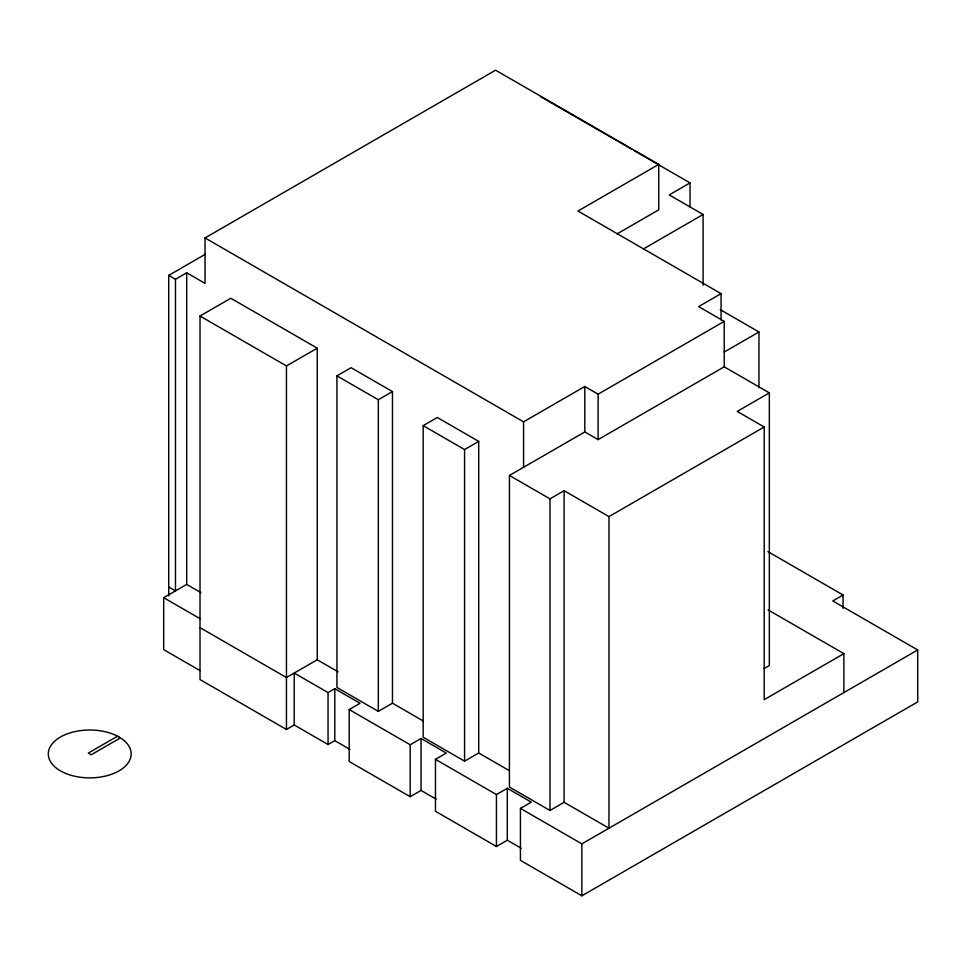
<?xml version="1.0" encoding="UTF-8"?>
<svg xmlns="http://www.w3.org/2000/svg" width="966" height="966" viewBox="0 0 966 966"><rect width="100%" height="100%" fill="white"/><g stroke="black" fill="none" stroke-linecap="round" stroke-linejoin="round"><path stroke-width="1.45" d="M168.724 595.901L168.724 275.395L175.474 279.283L186.704 272.798L205.034 283.376L205.034 237.938L495.582 70.192L658.752 164.401L658.752 209.839L617.057 233.917M168.724 275.395L205.239 254.299M349.958 749.387L334.791 740.632L328.054 744.52L294.232 724.995L286.455 729.487L200.01 679.569L200.01 316.027L230.802 298.252L317.246 348.171L317.246 659.778L286.455 677.552L200.01 627.634M200.01 316.027L286.455 365.945L317.246 348.171M658.752 164.401L577.97 211.035L721.059 293.64L721.059 320.024M392.462 703.2L378.322 711.362L336.929 687.466L336.929 375.859L351.069 367.696L392.462 391.592L392.462 703.2L423.217 720.962M690.038 206.99L690.038 182.9L669.233 194.915L703.103 214.476L703.103 285.224M336.929 375.859L378.322 399.755L392.462 391.592M643.368 248.962L703.103 214.476M478.713 752.997L464.574 761.16L423.18 737.263L423.18 425.656L437.32 417.493L478.713 441.39L478.713 752.997L509.468 770.759M199.998 670.585L163.689 649.623L163.689 597.688L186.704 584.406L200.964 592.641M721.059 293.64L698.623 306.596L724.21 321.376L724.21 366.814L598.111 439.615L584.804 431.935L509.432 475.441L509.432 787.048L549.992 810.474L564.108 802.311L608.978 828.212L608.978 516.605L764.203 426.996L764.203 699.65L843.873 653.644L843.873 692.598M423.18 425.656L464.574 449.552L478.713 441.39M205.034 237.938L523.572 421.84L584.804 386.485L598.111 394.176L724.21 321.376M724.271 352.01L758.962 331.978L758.962 387.704M117.49 736.237L88.28 753.094L91.215 754.784L120.412 737.927M509.432 475.441L549.992 498.867L564.108 490.704L608.978 516.605M764.191 668.484L769.334 665.526L769.334 392.872L737.215 411.407L764.203 426.996M294.232 724.995L294.232 673.06L328.054 692.586L334.791 688.698L360.064 703.284L349.209 709.551L349.209 761.486L410.188 796.696L421.043 790.43L436.209 799.184M349.209 709.551L410.188 744.762L421.043 738.495L446.316 753.082L435.461 759.348L435.461 811.283L496.439 846.494L507.295 840.227L521.181 848.245M435.461 759.348L496.439 794.559L507.295 788.292L531.276 802.142L520.433 808.409L520.433 860.344L581.858 895.808L917.7 701.908L917.7 649.973L832.801 600.961L843.077 595.02L843.077 608.375M520.433 808.409L581.858 843.873L917.7 649.973M540.489 96.564L631.523 149.114M634.119 150.611L690.038 182.9M720.286 309.639L758.962 331.978M724.21 366.814L769.334 392.872M767.861 551.586L843.077 595.02M768.115 609.908L843.873 653.644M317.246 659.778L338.064 671.793M168.724 587.002L175.474 590.89L175.474 279.283M163.689 597.688L199.998 618.651M598.111 394.176L598.111 439.615M584.804 386.485L584.804 431.935M581.858 843.873L581.858 895.808M564.108 490.704L564.108 802.311M549.992 498.867L549.992 810.474M523.572 421.84L523.572 467.29M507.295 788.292L507.295 840.227M496.439 794.559L496.439 846.494M464.574 449.552L464.574 761.16M421.043 738.495L421.043 790.43M410.188 744.762L410.188 796.696M378.322 399.755L378.322 711.362M334.791 688.698L334.791 740.632M328.054 692.586L328.054 744.52M286.455 365.945L286.455 729.487M186.704 272.798L186.704 584.406M119.047 737.022L114.978 734.957A41.441 23.933 0 0 0 49.278 748.771A41.441 23.933 0 0 0 98.713 777.304A41.441 23.933 0 0 0 122.622 739.376L119.047 737.022"/></g></svg>
